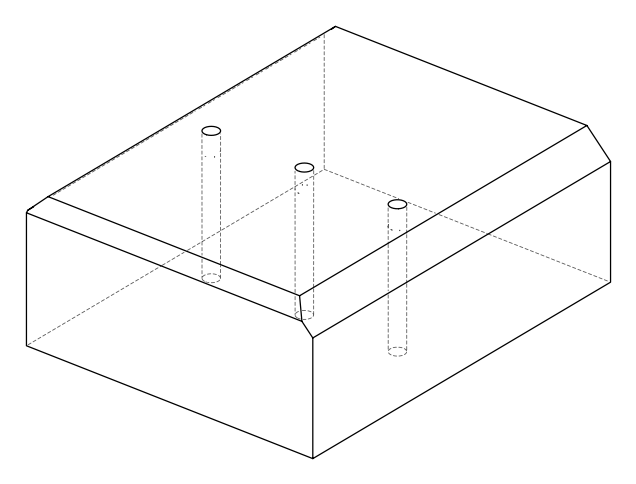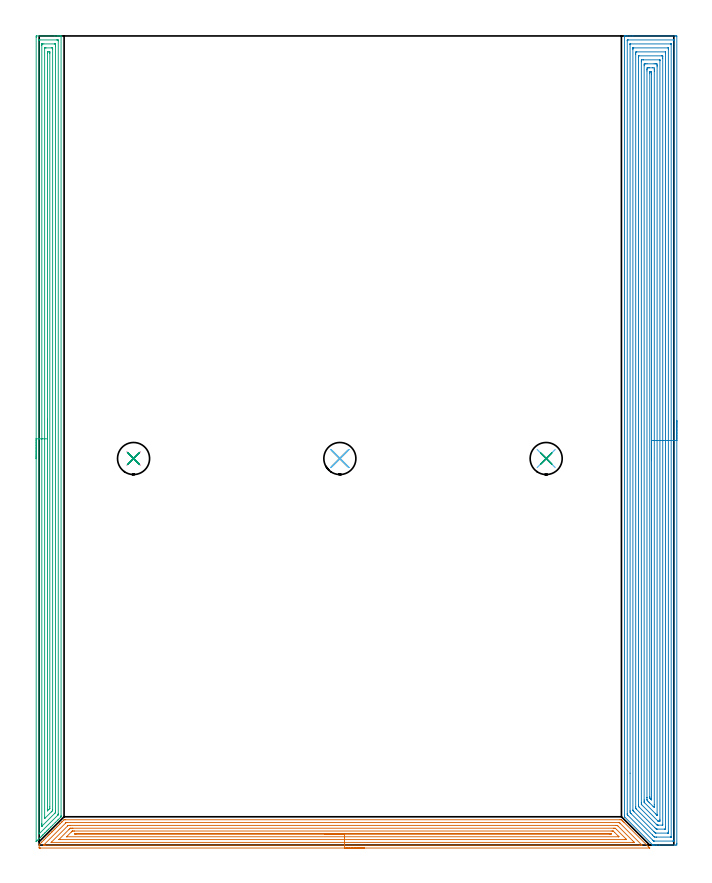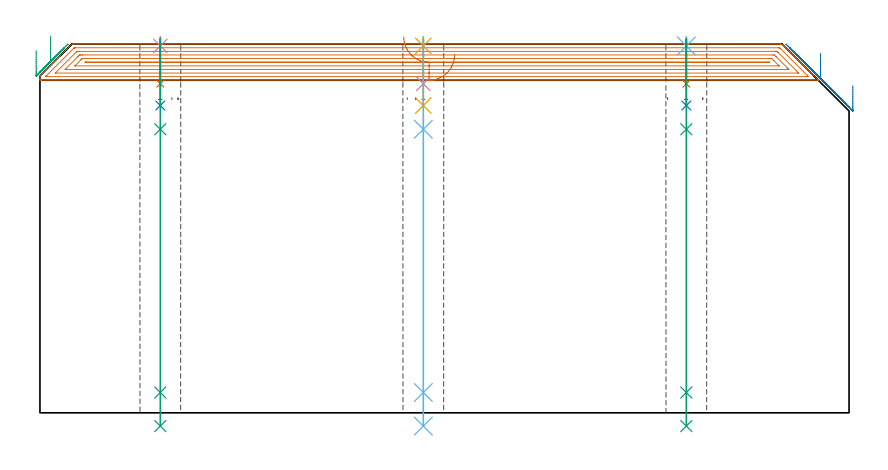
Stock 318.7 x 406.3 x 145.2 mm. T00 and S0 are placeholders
(PLAN: 15 operations, 10 tool changes, 66 min)
(1 AREA_MILL | FG_CHAMFER_SURFACE | UGT0205_001 | 14.28 min | 31502 mm3)
(2 AREA_MILL_1 | FG_CHAMFER_SURFACE_1 | UGT0205_001 | 32.48 min | 138971 mm3)
(3 AREA_MILL_2 | FG_CHAMFER_SURFACE_2 | UGT0205_001 | 16.17 min | 30945 mm3)
(4 SPOT_DRILL | STEP1HOLE | NXT0321_9005460120000 | 0.03 min | 11 mm3)
(5 SPOT_DRILL_1 | STEP1HOLE_1 | NXT0321_9005460120000 | 0.03 min | 28 mm3)
(6 SPOT_DRILL_2 | STEP1HOLE_2 | NXT0321_9005460120000 | 0.03 min | 5 mm3)
(7 DRILL_BLIND_HOLE_INTO_CENTER | STEP1HOLE | UGT0301_217 | 0.07 min | 1141 mm3)
(8 DRILL_TO_ENLARGE_BLIND_HOLE | STEP1HOLE | NXT0301_111 | 0.11 min | 3440 mm3)
(9 GUN_DRILL_THROUGH_HOLE | STEP1HOLE | UGT0307_013 | 0.81 min | 24616 mm3)
(10 DRILL_BLIND_HOLE_INTO_CENTER_1 | STEP1HOLE_1 | UGT0301_217 | 0.07 min | 1141 mm3)
(11 DRILL_TO_ENLARGE_BLIND_HOLE_1 | STEP1HOLE_1 | NXT0301_111 | 0.11 min | 3440 mm3)
(12 GUN_DRILL_THROUGH_HOLE_1 | STEP1HOLE_1 | UGT0307_013 | 0.81 min | 24590 mm3)
(13 DRILL_BLIND_HOLE_INTO_CENTER_2 | STEP1HOLE_2 | UGT0301_217 | 0.07 min | 1159 mm3)
(14 DRILL_TO_ENLARGE_BLIND_HOLE_2 | STEP1HOLE_2 | NXT0301_111 | 0.11 min | 3439 mm3)
(15 GUN_DRILL_THROUGH_HOLE_2 | STEP1HOLE_2 | UGT0307_013 | 0.81 min | 24602 mm3)
(TOOL UGT0205_001 | Chamfer Mill 20 x 3 x 45 deg. | D20 FL50 Z2)
(TOOL NXT0321_9005460120000 | NC Spot Drill, 142deg, 12mm, Carbide, Uncoated | D12 PA142 FL30 Z2)
(TOOL UGT0301_217 | Twist Drill 10.4 mm | D10.4 PA118 FL82 Z2)
(TOOL NXT0301_111 | Carbide Drill 16.1mm [860.1-1610-050A1-PM 4234] | D16.1 PA147 FL73 Z2)
(TOOL UGT0307_013 | Gun Drill 16 mm | D16 PA130 FL24 Z1)
(OP 1 AREA_MILL)
G17 G21 G94 G90
T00 M6
G54
G17 G0 G90 X163.3 Y-1.5 S1061 M3
G43 Z155.2 H0
Z141.
G94 G1 X163.262 Z140.128 F250.
X163.148 Z139.264
X162.959 Z138.412
X162.697 Z137.58
X162.363 Z136.774
X161.96 Z136.
X161.492 Z135.264
X160.96 Z134.572
X160.371 Z133.929
X159.728 Z133.34
X159.036 Z132.808
X158.3 Z132.34
X157.526 Z131.937
X156.72 Z131.603
X155.888 Z131.341
X155.036 Z131.152
X154.172 Z131.038
X153.3 Z131.
X0.612
X0.406 Y-1.499 Z131.001
X0.165 Y-1.496 Z131.004
X0.003 Y-1.491 Z131.005
X0. Y-1.351 Z131.145
Y-1.188 Z131.308
Y-0.025 Z132.474
X0.01 Y0.208 Z132.704
X0.101 Y0.301 Z132.799
X0.165 Y0.366 Z132.864
X1.271 Y1.472 Z133.971
X2.398 Y2.598 Z135.097
X3.291 Y3.491 Z135.99
X4.074 Y4.275 Z136.773
X4.183 Y4.385 Z136.881
X4.523 Y4.723 Z137.223
X4.73 Y4.93 Z137.429
X4.958 Y5.158 Z137.657
X5.076 Y5.278 Z137.774
X5.447 Y5.647 Z138.146
X5.594 Y5.794 Z138.294
X6.133 Y6.336 Z138.831
X6.416 Y6.616 Z139.116
X6.43 Y6.63 Z139.13
X7.017 Y7.219 Z139.714
X7.309 Y7.509 Z140.009
X7.9 Y8.102 Z140.598
X8.187 Y8.387 Z140.887
X8.217 Y8.417 Z140.916
X8.784 Y8.986 Z141.482
X9.14 Y9.34 Z141.84
X9.667 Y9.869 Z142.365
X10.257 Y10.458 Z142.957
X10.434 Y10.635 Z143.132
X10.551 Y10.752 Z143.249
X11.141 Y11.341 Z143.84
X11.327 Y11.528 Z144.026
X11.434 Y11.635 Z144.132
X12.467 Y12.667 Z145.167
X12.504 Y12.697 Z145.186
X13.113 Y12.7 Z145.2
X291.701
X292.389 Y12.702 Z145.194
X292.406 Y12.693 Z145.185
X292.437 Y12.666 Z145.161
X292.925 Y12.175 Z144.675
X293.19 Y11.911 Z144.41
X293.319 Y11.782 Z144.279
X293.686 Y11.415 Z143.914
X293.785 Y11.315 Z143.815
X306.126 Y-1.024 Z131.472
X306.515 Y-1.415 Z131.085
X306.566 Y-1.466 Z131.034
X306.583 Y-1.485 Z131.015
X306.585 Y-1.496 Z131.004
X306.583 Y-1.5 Z131.
X153.3
Y-0.086 Z132.414
X3.005
X2.398 Y-0.084 Z132.416
X2.339 Y-0.083 Z132.417
X2.189 Y-0.071 Z132.429
X2.201 Y-0.056 Z132.444
X2.253 Y0.002 Z132.502
X2.311 Y0.061 Z132.561
X2.398 Y0.148 Z132.648
X13.353 Y11.103 Z143.603
X13.447 Y11.195 Z143.695
X13.507 Y11.251 Z143.751
X13.54 Y11.278 Z143.778
X13.588 Y11.28 Z143.78
X14.006 Y11.285 Z143.785
X14.061 Y11.286 Z143.786
X290.864
X291.283 Y11.284 Z143.784
X291.334 Y11.282 Z143.782
X291.356 Y11.279 Z143.779
X291.395 Y11.245 Z143.745
X291.533 Y11.114 Z143.614
X291.701 Y10.949 Z143.449
X302.416 Y0.233 Z132.733
X302.622 Y0.021 Z132.521
X302.706 Y-0.068 Z132.432
X302.416 Y-0.083 Z132.417
X302.359 Y-0.084 Z132.416
X301.524 Y-0.086 Z132.414
X153.3
Y1.328 Z133.828
X6.187 Y1.329 Z133.829
X6.138 Y1.33 Z133.83
X6.057 Y1.334 Z133.834
X6.046 Y1.336 Z133.836
X6.048 Y1.34 Z133.84
X6.066 Y1.364 Z133.864
X6.096 Y1.396 Z133.896
X6.148 Y1.449 Z133.949
X14.274 Y9.574 Z142.074
X14.483 Y9.78 Z142.28
X14.545 Y9.838 Z142.338
X14.569 Y9.858 Z142.358
X14.604 Y9.865 Z142.365
X14.898 Y9.868 Z142.368
X15.492 Y9.871 Z142.371
X289.616
X289.916 Y9.87 Z142.37
X290.216 Y9.867 Z142.367
X290.3 Y9.865 Z142.365
X290.334 Y9.855 Z142.355
X290.356 Y9.836 Z142.336
X290.448 Y9.749 Z142.249
X290.626 Y9.574 Z142.074
X290.809 Y9.392 Z141.892
X297.952 Y2.249 Z134.749
X298.573 Y1.626 Z134.126
X298.845 Y1.35 Z133.85
X298.85 Y1.334 Z133.834
X298.845 Y1.333 Z133.833
X298.251 Y1.329 Z133.829
X153.3 Y1.328 Z133.828
Y2.743 Z135.243
X10.434
X10.196 Y2.744 Z135.244
X9.979 Y2.747 Z135.247
X9.917 Y2.749 Z135.249
X9.947 Y2.788 Z135.288
X9.998 Y2.846 Z135.346
X10.044 Y2.894 Z135.394
X14.957 Y7.808 Z140.308
X15.375 Y8.22 Z140.72
X15.519 Y8.358 Z140.858
X15.632 Y8.45 Z140.95
X15.791 Y8.454 Z140.954
X16.029 Y8.456 Z140.956
X16.684 Y8.457 Z140.957
X16.921
X288.367
X289.023 Y8.453 Z140.953
X289.266 Y8.45 Z140.95
X289.916 Y7.835 Z140.335
X289.943 Y7.808 Z140.308
X294.38 Y3.371 Z135.871
X294.788 Y2.956 Z135.456
X294.978 Y2.761 Z135.261
X294.891 Y2.75 Z135.25
X294.38 Y2.745 Z135.245
X294.143 Y2.743 Z135.243
X153.3
Y4.157 Z136.657
X14.006 Y4.158 Z136.658
X13.886 Y4.16 Z136.66
X13.808 Y4.164 Z136.664
X13.78 Y4.171 Z136.671
X13.813 Y4.208 Z136.708
X13.875 Y4.275 Z136.775
X16.159 Y6.561 Z139.061
X16.525 Y6.925 Z139.425
X16.607 Y7.001 Z139.501
X16.636 Y7.026 Z139.526
X16.684 Y7.036 Z139.536
X17.458 Y7.042 Z139.542
X17.577 Y7.043 Z139.543
X287.237
X288.011 Y7.042 Z139.542
X288.13 Y7.04 Z139.54
X288.244 Y7.036 Z139.536
X288.365 Y6.925 Z139.425
X289.023 Y6.278 Z138.778
X290.809 Y4.493 Z136.993
X291.021 Y4.275 Z136.775
X291.09 Y4.2 Z136.7
X291.113 Y4.163 Z136.663
X291.047 Y4.161 Z136.661
X290.927 Y4.158 Z136.658
X153.3 Y4.157 Z136.657
Y5.571 Z138.071
X18.47 Y5.572 Z138.072
X18.05 Y5.574 Z138.074
X17.995 Y5.577 Z138.077
X17.73 Y5.6 Z138.1
X18.001 Y5.622 Z138.122
X18.412 Y5.628 Z138.128
X18.47
X286.344 Y5.629 Z138.129
X286.764 Y5.626 Z138.126
X287.165 Y5.622 Z138.122
X287.237 Y5.608 Z138.108
X287.262 Y5.579 Z138.079
X287.237 Y5.577 Z138.077
X286.819 Y5.572 Z138.072
X286.761 Y5.571 Z138.071
X153.3
X152.428 Z138.109
X151.564 Z138.223
X150.712 Z138.412
X149.88 Z138.674
X149.074 Z139.008
X148.3 Z139.411
X147.564 Z139.88
X146.872 Z140.411
X146.229 Z141.
X145.64 Z141.643
X145.108 Z142.335
X144.64 Z143.071
X144.237 Z143.845
X143.903 Z144.651
X143.641 Z145.483
X143.452 Z146.335
X143.338 Z147.2
X143.3 Z148.071
G0 Z155.2
M5
M2
(OP 2 AREA_MILL_1)
G17 G21 G94 G90
T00 M6
G54
G17 G0 G90 X320.2 Y213.15 S1061 M3
G43 Z155.2 H0
Z128.9
G94 G1 Y213.112 Z128.028 F250.
Y212.998 Z127.163
Y212.809 Z126.312
Y212.547 Z125.48
Y212.213 Z124.674
Y211.81 Z123.9
Y211.341 Z123.164
Y210.81 Z122.472
Y210.221 Z121.829
Y209.578 Z121.24
Y208.886 Z120.708
Y208.15 Z120.24
Y207.376 Z119.837
Y206.57 Z119.503
Y205.738 Z119.241
Y204.886 Z119.052
Y204.022 Z118.938
Y203.15 Z118.9
Y0.893
X320.198 Y0.629 Z118.902
X320.192 Y0.007 Z118.906
X319.569 Y0. Z119.528
X311.521 Z127.574
X310.097 Z129.
X309.733 Z129.363
X309.005 Z130.095
X308.672 Z130.428
X308.363 Z130.733
X308.218 Y0.001 Z130.878
X308.09 Y0.01 Z131.007
X308.015 Y0.084 Z131.083
X307.944 Y0.155 Z131.154
X294.058 Y14.041 Z145.04
X293.904 Y14.194 Z145.189
X293.9 Y14.935 Z145.2
Y406.118
X293.903 Y406.29 Z145.188
X293.972 Y406.294 Z145.12
X294.413 Y406.3 Z144.686
X294.697 Z144.403
X295.425 Z143.67
X296.683 Z142.414
X298.108 Z140.988
X319.569 Z119.528
X319.836 Y406.298 Z119.261
X320.192 Y406.29 Z118.906
X320.2 Y405.935 Z118.899
Y203.15 Z118.9
X318.786 Z120.314
X318.785 Y2.417 Z120.315
X318.784 Y2.308 Z120.316
X318.781 Y2.196 Z120.319
X318.773 Y2.01 Z120.327
X318.675 Y2.008 Z120.425
X318.197 Y2.001 Z120.903
X308.839 Z130.261
X308.699 Y2.002 Z130.401
X308.588 Y2.007 Z130.512
X308.555 Y2.01 Z130.545
X308.532 Y2.027 Z130.568
X308.487 Y2.068 Z130.613
X308.133 Y2.417 Z130.967
X295.615 Y14.935 Z143.485
X295.425 Y15.128 Z143.675
X295.34 Y15.218 Z143.76
X295.322 Y15.24 Z143.778
X295.319 Y15.35 Z143.781
X295.316 Y15.497 Z143.784
X295.315 Y15.719 Z143.785
X295.314 Y15.829 Z143.786
X295.315 Y403.883 Z143.785
X295.316 Y403.992 Z143.784
X295.319 Y404.104 Z143.781
X295.327 Y404.29 Z143.773
X295.425 Y404.292 Z143.675
X295.903 Y404.299 Z143.197
X318.675 Z120.425
X318.735 Y404.298 Z120.365
X318.771 Y404.294 Z120.329
X318.776 Y404.292 Z120.324
X318.779 Y404.276 Z120.321
X318.782 Y404.214 Z120.318
X318.785 Y403.993 Z120.315
X318.786 Y403.883 Z120.314
Y203.15
X317.372 Z121.728
X317.371 Y4.205 Z121.729
X317.37 Y4.084 Z121.73
X317.367 Y4.025 Z121.733
X317.366 Y4.016 Z121.734
X317.355 Y4.01 Z121.745
X317.298 Y4.006 Z121.802
X317.092 Y4.001 Z122.008
X309.938 Z129.162
X309.733 Y4.002 Z129.367
X309.034 Y4.01 Z130.066
X308.839 Y4.168 Z130.261
X308.796 Y4.205 Z130.304
X307.944 Y5.055 Z131.156
X297.213 Y15.787 Z141.887
X297.172 Y15.829 Z141.928
X296.736 Y16.307 Z142.364
X296.732 Y16.723 Z142.368
X296.729 Y17.207 Z142.371
X296.728 Y36.083 Z142.372
X296.729 Y402.094 Z142.371
X296.73 Y402.216 Z142.37
X296.733 Y402.275 Z142.367
X296.734 Y402.284 Z142.366
X296.745 Y402.29 Z142.355
X296.802 Y402.294 Z142.298
X297.009 Y402.299 Z142.091
X317.092 Z122.008
X317.229 Y402.297 Z121.871
X317.339 Y402.292 Z121.761
X317.366 Y402.289 Z121.734
X317.368 Y402.282 Z121.732
X317.369 Y402.256 Z121.731
X317.371 Y402.094 Z121.729
X317.372 Y203.15 Z121.728
X315.957 Z123.143
Y6.888
X315.953 Y6.034 Z123.147
X315.951 Y6.011 Z123.149
X315.93 Y6.007 Z123.17
X315.875 Y6.003 Z123.225
X315.764 Y6. Z123.336
X315.542 Z123.558
X309.726 Z129.374
X309.505 Y6.007 Z129.595
X309.451 Y6.01 Z129.649
X309.304 Y6.151 Z129.796
X309.117 Y6.333 Z129.983
X308.839 Y6.61 Z130.261
X308.561 Y6.888 Z130.539
X298.725 Y16.723 Z140.375
X298.45 Y17.003 Z140.65
X298.268 Y17.192 Z140.832
X298.149 Y17.319 Z140.951
X298.143 Y17.617 Z140.957
Y399.412
X298.147 Y400.266 Z140.953
X298.149 Y400.289 Z140.951
X298.17 Y400.293 Z140.93
X298.225 Y400.297 Z140.875
X298.336 Y400.299 Z140.764
X298.558 Y400.3 Z140.542
X315.766 Y400.299 Z123.334
X315.876 Y400.298 Z123.224
X315.93 Y400.293 Z123.17
X315.951 Y400.289 Z123.149
X315.952 Y400.272 Z123.148
X315.957 Y399.447 Z123.143
Y399.412
Y203.15
X314.543 Z124.557
Y9.231
X314.542 Y8.676 Z124.558
X314.54 Y8.34 Z124.56
X314.535 Y8.01 Z124.565
X314.204 Y8.004 Z124.896
X313.985 Y8.001 Z125.115
X310.408 Z128.692
X310.071 Y8.006 Z129.029
X309.904 Y8.01 Z129.196
X309.733 Y8.174 Z129.367
X309.223 Y8.676 Z129.877
X299.896 Y18.003 Z139.204
X299.644 Y18.262 Z139.456
X299.582 Y18.328 Z139.518
X299.564 Y18.361 Z139.536
X299.561 Y18.399 Z139.539
X299.559 Y18.512 Z139.541
X299.557 Y18.851 Z139.543
Y19.406
Y397.069
X299.558 Y397.624 Z139.542
X299.56 Y397.96 Z139.54
X299.565 Y398.29 Z139.535
X299.896 Y398.296 Z139.204
X300.115 Y398.299 Z138.985
X314.423 Z124.677
X314.519 Y398.293 Z124.581
X314.537 Y398.29 Z124.563
X314.54 Y398.281 Z124.56
X314.542 Y398.267 Z124.558
X314.543 Y398.179 Z124.557
Y397.624
Y203.15
X313.129 Z125.971
X313.128 Y10.464 Z125.972
X313.124 Y10.108 Z125.976
X313.122 Y10.021 Z125.978
X313.119 Y10.01 Z125.981
X313.091 Y10.006 Z126.009
X313.035 Y10.003 Z126.065
X312.88 Y10. Z126.22
X311.091 Z128.009
X310.627 Y10.003 Z128.473
X310.472 Y10.006 Z128.628
X310.351 Y10.01 Z128.749
X310.258 Y10.099 Z128.842
X309.884 Y10.464 Z129.216
X301.313 Y19.035 Z137.787
X301.128 Y19.221 Z137.972
X301.036 Y19.316 Z138.064
X300.993 Y19.367 Z138.107
X300.978 Y19.387 Z138.122
X300.977 Y19.406 Z138.123
X300.972 Y20.119 Z138.128
X300.971 Y20.3 Z138.129
X300.972 Y395.836 Z138.128
X300.976 Y396.192 Z138.124
X300.978 Y396.279 Z138.122
X300.982 Y396.29 Z138.118
X301.009 Y396.294 Z138.091
X301.065 Y396.297 Z138.035
X301.22 Y396.3 Z137.88
X312.416 Z126.684
X312.847 Y396.298 Z126.253
X313.067 Y396.293 Z126.033
X313.113 Y396.29 Z125.987
X313.122 Y396.212 Z125.978
X313.126 Y396.019 Z125.974
X313.128 Y395.836 Z125.972
X313.129 Y395.122 Z125.971
Y203.15
X311.715 Z127.385
X311.714 Y12.954 Z127.386
X311.711 Y12.253 Z127.389
X311.708 Y12.066 Z127.392
X311.704 Y12.01 Z127.396
X311.647 Y12.007 Z127.453
X311.521 Y12.004 Z127.579
X310.875 Z128.225
X310.819 Y12.01 Z128.281
X310.714 Y12.096 Z128.386
X310.627 Y12.174 Z128.473
X310.545 Y12.253 Z128.555
X302.579 Y20.219 Z136.521
X302.499 Y20.3 Z136.601
X302.42 Y20.389 Z136.68
X302.392 Y20.426 Z136.708
X302.39 Y20.446 Z136.71
X302.387 Y20.491 Z136.713
X302.385 Y21.194 Z136.715
Y21.387
X302.386 Y393.346 Z136.714
X302.389 Y394.047 Z136.711
X302.392 Y394.234 Z136.708
X302.396 Y394.29 Z136.704
X302.453 Y394.293 Z136.647
X302.579 Y394.296 Z136.521
X303.221 Y394.3 Z135.879
X303.473 Z135.627
X311.521 Y394.299 Z127.579
X311.605 Y394.296 Z127.495
X311.672 Y394.291 Z127.428
X311.708 Y394.287 Z127.392
X311.709 Y394.24 Z127.391
X311.713 Y394.047 Z127.387
X311.714 Y393.854 Z127.386
X311.715 Y203.15 Z127.385
X310.301 Z128.799
X310.3 Y15.072 Z128.8
X310.298 Y15.004 Z128.802
X310.295 Y14.968 Z128.805
X310.294 Y14.965 Z128.806
X310.262 Y14.993 Z128.838
X310.049 Y15.2 Z129.051
X309.733 Y15.514 Z129.367
X309.417 Y15.829 Z129.683
X304.053 Y21.194 Z135.047
X303.948 Y21.3 Z135.152
X303.866 Y21.387 Z135.234
X303.814 Y21.445 Z135.286
X303.807 Y21.479 Z135.293
X303.802 Y21.759 Z135.298
X303.8 Y22.088 Z135.3
Y22.656
Y391.365
X303.803 Y391.929 Z135.297
X303.807 Y392.259 Z135.293
X304.328 Y392.298 Z134.772
X304.367 Y392.299 Z134.733
X305.221 Y392.3 Z133.879
X308.798 Z130.302
X309.693 Y392.299 Z129.407
X309.733 Y392.297 Z129.367
X310.293 Y392.259 Z128.807
X310.299 Y391.693 Z128.801
X310.3 Y391.365 Z128.8
X310.301 Y390.797 Z128.799
Y203.15
X308.886 Z130.214
Y20.252
X308.883 Y19.406 Z130.217
X308.882 Y19.362 Z130.218
X308.839 Y18.87 Z130.261
X308.293 Y19.406 Z130.807
X306.502 Y21.194 Z132.598
X306.156 Y21.541 Z132.944
X305.612 Y22.088 Z133.488
X305.262 Y22.447 Z133.838
X305.219 Y22.982 Z133.881
X305.216 Y23.028 Z133.884
X305.214 Y23.876 Z133.886
Y23.924
Y388.73
X305.216 Y389.577 Z133.884
X305.217 Y389.621 Z133.883
X305.262 Y390.29 Z133.838
X305.437 Y390.296 Z133.663
X306.156 Y390.299 Z132.944
X306.327 Y390.3 Z132.773
X308.116 Y390.299 Z130.984
X308.839 Y390.29 Z130.261
X308.883 Y389.577 Z130.217
X308.884 Y389.531 Z130.216
X308.886 Y388.682 Z130.214
Y203.15
X307.472 Z131.628
X307.471 Y22.982 Z131.629
X307.47 Y22.762 Z131.63
X307.469 Y22.726 Z131.631
X307.467 Y22.701 Z131.633
X307.425 Y22.733 Z131.675
X307.165 Y22.982 Z131.935
X307.05 Y23.097 Z132.05
X306.663 Y23.492 Z132.437
X306.641 Y23.516 Z132.459
X306.635 Y23.55 Z132.465
X306.632 Y23.623 Z132.468
X306.629 Y23.736 Z132.471
X306.628 Y23.876 Z132.472
Y24.298
Y387.316
X306.629 Y387.788 Z132.471
X306.632 Y388.206 Z132.468
X306.635 Y388.268 Z132.465
X306.64 Y388.29 Z132.46
X306.667 Y388.292 Z132.433
X306.794 Y388.296 Z132.306
X307.05 Y388.298 Z132.05
X307.438 Y388.294 Z131.662
X307.465 Y388.287 Z131.635
X307.467 Y388.265 Z131.633
X307.471 Y387.788 Z131.629
X307.472 Y387.367 Z131.628
Y386.894
Y203.15
Y202.278 Z131.666
Y201.413 Z131.78
Y200.562 Z131.969
Y199.73 Z132.231
Y198.924 Z132.565
Y198.15 Z132.968
Y197.414 Z133.436
Y196.722 Z133.967
Y196.079 Z134.557
Y195.49 Z135.2
Y194.958 Z135.892
Y194.49 Z136.628
Y194.087 Z137.402
Y193.753 Z138.208
Y193.491 Z139.04
Y193.302 Z139.891
Y193.188 Z140.756
Y193.15 Z141.628
G0 Z155.2
M5
M2
(OP 3 AREA_MILL_2)
G17 G21 G94 G90
T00 M6
G54
G17 G0 G90 X-1.5 Y194. S1061 M3
G43 Z155.2 H0
Z142.7
G94 G1 Y194.038 Z141.828 F250.
Y194.152 Z140.964
Y194.341 Z140.112
Y194.603 Z139.28
Y194.937 Z138.474
Y195.34 Z137.7
Y195.808 Z136.964
Y196.34 Z136.272
Y196.929 Z135.629
Y197.572 Z135.04
Y198.264 Z134.508
Y199. Z134.04
Y199.774 Z133.637
Y200.58 Z133.303
Y201.412 Z133.041
Y202.264 Z132.852
Y203.128 Z132.738
Y204. Z132.7
Y405.668
X-1.497 Y406.062 Z132.702
X-1.492 Y406.29 Z132.706
X-1.261 Y406.3 Z132.936
X7.847 Z142.042
X9.252 Z143.448
X9.617 Z143.812
X10.346 Z144.546
X10.589 Z144.789
X10.978 Y406.293 Z145.169
X10.997 Y406.291 Z145.188
X11. Y406.116 Z145.2
Y14.852
X10.998 Y14.198 Z145.187
X10.953 Y14.153 Z145.151
X10.944 Y14.143 Z145.142
X9.417 Y12.616 Z143.616
X8.075 Y11.275 Z142.274
X6.734 Y9.933 Z140.933
X5.839 Y9.039 Z140.038
X4.805 Y8.004 Z139.004
X4.603 Y7.801 Z138.8
X4.499 Y7.698 Z138.696
X3.939 Y7.138 Z138.138
X3.718 Y6.916 Z137.915
X3.604 Y6.803 Z137.802
X3.072 Y6.272 Z137.271
X2.833 Y6.031 Z137.029
X2.71 Y5.909 Z136.907
X2.206 Y5.406 Z136.405
X1.948 Y5.146 Z136.144
X1.816 Y5.015 Z136.013
X1.34 Y4.54 Z135.54
X1.063 Y4.261 Z135.259
X0.474 Y3.674 Z134.674
X0.178 Y3.376 Z134.374
X-0.421 Y2.779 Z133.779
X-0.706 Y2.491 Z133.488
X-1.183 Y2.016 Z133.015
X-1.315 Y1.884 Z132.883
X-1.444 Y1.761 Z132.755
X-1.494 Y1.718 Z132.704
X-1.499 Y1.856 Z132.701
X-1.5 Y1.884 Z132.7
Y204.
X-0.086 Z134.114
X-0.085 Y404.204 Z134.115
X-0.084 Y404.257 Z134.116
X-0.082 Y404.283 Z134.118
X-0.08 Y404.288 Z134.12
X-0.062 Y404.291 Z134.138
X0.354 Y404.299 Z134.554
X8.732 Y404.3 Z142.932
X9.203 Y404.298 Z143.403
X9.458 Y404.291 Z143.658
X9.579 Y404.287 Z143.779
X9.585 Y403.912 Z143.785
Y403.88
X9.586 Y15.746 Z143.786
X9.583 Y15.315 Z143.783
X9.581 Y15.262 Z143.781
X9.578 Y15.24 Z143.778
X9.565 Y15.223 Z143.765
X9.507 Y15.16 Z143.707
X9.41 Y15.061 Z143.61
X9.203 Y14.852 Z143.403
X0.175 Y5.825 Z134.375
X0.069 Y5.721 Z134.269
X-0.035 Y5.622 Z134.165
X-0.076 Y5.585 Z134.124
X-0.085 Y5.877 Z134.115
Y5.909
X-0.086 Y204. Z134.114
X1.328 Z135.528
X1.329 Y401.525 Z135.529
X1.331 Y402.091 Z135.531
X1.334 Y402.254 Z135.534
X1.335 Y402.287 Z135.535
X1.378 Y402.292 Z135.578
X1.449 Y402.298 Z135.649
X1.653 Y402.299 Z135.853
X2.331 Y402.3 Z136.531
X7.641 Y402.299 Z141.841
X7.847 Y402.296 Z142.047
X8.053 Y402.29 Z142.253
X8.165 Y402.279 Z142.365
X8.168 Y402.2 Z142.368
X8.169 Y402.091 Z142.369
X8.171 Y401.764 Z142.371
Y401.197
Y17.207
X8.169 Y16.641 Z142.369
X8.165 Y16.319 Z142.365
X8.162 Y16.273 Z142.362
X8.14 Y16.247 Z142.34
X8.075 Y16.179 Z142.275
X7.847 Y15.946 Z142.047
X7.748 Y15.847 Z141.948
X1.386 Y9.486 Z135.586
X1.364 Y9.468 Z135.564
X1.347 Y9.456 Z135.547
X1.335 Y9.486 Z135.535
X1.334 Y9.531 Z135.534
X1.33 Y9.813 Z135.53
X1.329 Y10.38 Z135.529
X1.328 Y10.709 Z135.528
Y204.
X2.743 Z136.943
Y400.095
X2.744 Y400.194 Z136.944
X2.747 Y400.254 Z136.947
X2.749 Y400.281 Z136.949
X2.763 Y400.29 Z136.963
X2.982 Y400.295 Z137.182
X3.423 Y400.3 Z137.623
X6.077 Z140.277
X6.519 Y400.295 Z140.719
X6.737 Y400.29 Z140.937
X6.751 Y400.284 Z140.951
X6.754 Y400.266 Z140.954
X6.756 Y400.227 Z140.956
X6.757 Y400.173 Z140.957
Y399.615
Y17.742
X6.756 Y17.535 Z140.956
X6.753 Y17.364 Z140.953
X6.75 Y17.324 Z140.95
X6.732 Y17.292 Z140.932
X6.679 Y17.234 Z140.879
X6.528 Y17.079 Z140.728
X6.092 Y16.641 Z140.292
X2.809 Y13.359 Z137.009
X2.772 Y13.324 Z136.972
X2.75 Y13.306 Z136.95
X2.748 Y13.307 Z136.948
X2.746 Y13.322 Z136.946
X2.744 Y13.43 Z136.944
X2.743 Y13.751 Z136.943
Y13.958
Y204.
X4.157 Z138.357
Y397.772
X4.158 Y397.924 Z138.358
X4.164 Y398.228 Z138.364
X4.167 Y398.291 Z138.367
X4.182 Y398.294 Z138.382
X4.224 Y398.298 Z138.424
X4.308 Y398.299 Z138.508
X4.519 Y398.3 Z138.719
X5.192 Z139.392
X5.289 Y398.298 Z139.489
X5.316 Y398.295 Z139.516
X5.328 Y398.291 Z139.528
X5.336 Y398.276 Z139.536
X5.339 Y398.076 Z139.539
X5.342 Y397.772 Z139.542
X5.343 Y397.62 Z139.543
Y19.172
X5.338 Y18.429 Z139.538
X5.336 Y18.358 Z139.536
X5.305 Y18.315 Z139.505
X5.192 Y18.196 Z139.392
X4.866 Y17.865 Z139.066
X4.308 Y17.307 Z138.508
X4.192 Y17.199 Z138.392
X4.167 Y17.177 Z138.367
X4.164 Y17.202 Z138.364
X4.16 Y17.281 Z138.36
X4.157 Y17.383 Z138.357
Y204.
Y204.872 Z138.395
Y205.736 Z138.509
Y206.588 Z138.698
Y207.42 Z138.96
Y208.226 Z139.294
Y209. Z139.697
Y209.736 Z140.165
Y210.428 Z140.696
Y211.071 Z141.286
Y211.66 Z141.929
Y212.192 Z142.621
Y212.66 Z143.357
Y213.063 Z144.131
Y213.397 Z144.937
Y213.659 Z145.769
Y213.848 Z146.62
Y213.962 Z147.485
Y214. Z148.357
G0 Z155.2
M5
M2
(OP 4 SPOT_DRILL)
G17 G21 G94 G90
T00 M6
G54
G17 G0 G90 X47.4 Y194.1 S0 M3
G43 Z155.2 H0
G94 G81 G98 Z144.511 F250. R148.2
G80
M5
M2
(OP 5 SPOT_DRILL_1)
G17 G21 G94 G90
T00 M6
G54
G17 G0 G90 X151. Y194.1 S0 M3
G43 Z155.2 H0
G94 G81 G98 Z144.511 F250. R148.2
G80
M5
M2
(OP 6 SPOT_DRILL_2)
G17 G21 G94 G90
T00 M6
G54
G17 G0 G90 X254.6 Y194.1 S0 M3
G43 Z155.2 H0
G94 G81 G98 Z144.511 F250. R148.2
G80
M5
M2
(OP 7 DRILL_BLIND_HOLE_INTO_CENTER)
G17 G21 G94 G90
T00 M6
G54
G17 G0 G90 X47.4 Y194.1 S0 M3
G43 Z155.2 H0
G94 G81 G98 Z129.6 F250. R147.2
G80
M5
M2
(OP 8 DRILL_TO_ENLARGE_BLIND_HOLE)
G17 G21 G94 G90
T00 M6
G54
G17 G0 G90 X47.4 Y194.1 S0 M3
G43 Z155.2 H1
G94 G81 G98 Z121.05 F250. R147.2
G80
M5
M2
(OP 9 GUN_DRILL_THROUGH_HOLE)
G17 G21 G94 G90
T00 M6
G54
G17 G0 G90 X47.4 Y194.1 M8
G43 Z155.2 H0
Z147.42
S716 M3
G94 G1 Z111.689 F125. M26
G4 X.084
Z8. F250.
G4 X.084
Z-5.23 F125.
G4 X.084
M5
M9
G0 Z147.42
Z155.2
M2
(OP 10 DRILL_BLIND_HOLE_INTO_CENTER_1)
G17 G21 G94 G90
T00 M6
G54
G17 G0 G90 X151. Y194.1 S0 M3
G43 Z155.2 H0
G94 G81 G98 Z129.6 F250. R147.2
G80
M5
M2
(OP 11 DRILL_TO_ENLARGE_BLIND_HOLE_1)
G17 G21 G94 G90
T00 M6
G54
G17 G0 G90 X151. Y194.1 S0 M3
G43 Z155.2 H1
G94 G81 G98 Z121.05 F250. R147.2
G80
M5
M2
(OP 12 GUN_DRILL_THROUGH_HOLE_1)
G17 G21 G94 G90
T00 M6
G54
G17 G0 G90 X151. Y194.1 M8
G43 Z155.2 H0
Z147.42
S716 M3
G94 G1 Z111.689 F125. M26
G4 X.084
Z8. F250.
G4 X.084
Z-5.23 F125.
G4 X.084
M5
M9
G0 Z147.42
Z155.2
M2
(OP 13 DRILL_BLIND_HOLE_INTO_CENTER_2)
G17 G21 G94 G90
T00 M6
G54
G17 G0 G90 X254.6 Y194.1 S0 M3
G43 Z155.2 H0
G94 G81 G98 Z129.6 F250. R147.2
G80
M5
M2
(OP 14 DRILL_TO_ENLARGE_BLIND_HOLE_2)
G17 G21 G94 G90
T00 M6
G54
G17 G0 G90 X254.6 Y194.1 S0 M3
G43 Z155.2 H1
G94 G81 G98 Z121.05 F250. R147.2
G80
M5
M2
(OP 15 GUN_DRILL_THROUGH_HOLE_2)
G17 G21 G94 G90
T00 M6
G54
G17 G0 G90 X254.6 Y194.1 M8
G43 Z155.2 H0
Z147.42
S716 M3
G94 G1 Z111.689 F125. M26
G4 X.084
Z8. F250.
G4 X.084
Z-5.23 F125.
G4 X.084
M5
M9
G0 Z147.42
Z155.2
M2
